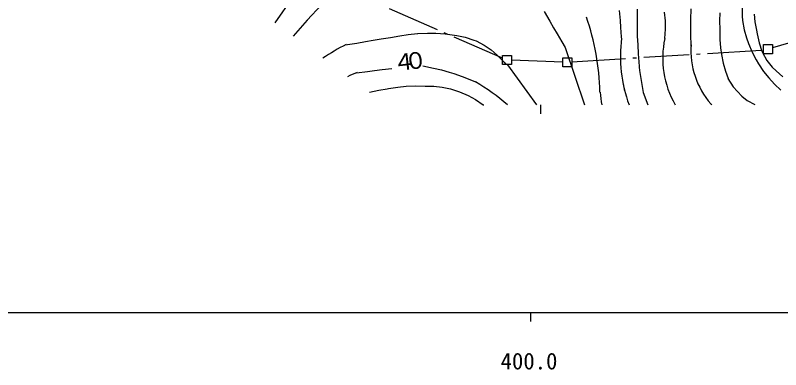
# Model space of a CAD drawing. Units: millimetres, scale not verified. Extents: x 40000 to 680000, y 20000 to 380000.
# Drawn here: x 411477 to 495460, y 198715 to 237666 of the extents above; entities that cross this region are included whole.
import ezdxf
from ezdxf.enums import TextEntityAlignment as Align

# ---------------------------------------------------------------- set-up
doc = ezdxf.new("R2010")
doc.units = ezdxf.units.MM
doc.header["$LTSCALE"] = 1000
for name, color, linetype, lineweight in [('M-BGD', 7, 'Continuous', 25), ('M-BMK-ROW', 30, 'Continuous', 25), ('M-STR-HTXT', 7, 'Continuous', 13), ('M-TTL-BAND', 7, 'Continuous', 25)]:
    doc.layers.add(name, color=color, linetype=linetype, lineweight=lineweight)
doc.styles.add('ＭＳ ゴシック', font='')
doc.styles.get('ＭＳ ゴシック').set_extended_font_data('MS Gothic')

msp = doc.modelspace()

# ---------------------------------------------------------------- linework, layer by layer
at = {"layer": 'M-BGD'}
for p, q in [((439985, 236830), (446887, 246893)), ((469511, 238065), (470124, 237013)), ((477739, 238207), (477831, 237084)), ((479703, 238350), (479705, 237127)), ((482822, 237061), (482721, 237993)), ((485587, 238378), (485578, 237215)), ((488765, 237942), (488746, 237070)), ((491229, 238456), (491231, 237564)), ((492533, 237807), (492625, 236955)), ((470124, 237013), (470546, 236272)), ((477831, 237084), (477882, 236312)), ((479705, 237127), (479706, 236215)), ((482834, 236139), (482822, 237061)), ((485578, 237215), (485570, 236353)), ((488746, 237070), (488767, 236107)), ((491231, 237564), (491271, 237083)), ((491271, 237083), (491443, 236071)), ((492625, 236955), (492796, 236013)), ((470546, 236272), (470937, 235611)), ((477882, 236312), (477964, 235280)), ((479706, 236215), (479728, 235363)), ((482735, 235097), (482834, 236139)), ((485570, 236353), (485581, 235421)), ((488767, 236107), (488767, 236037)), ((488767, 236037), (488789, 235005)), ((491443, 236071), (491705, 235179)), ((492796, 236013), (492887, 235632)), ((451604, 235062), (452636, 235224)), ((452636, 235224), (453668, 235406)), ((453668, 235406), (454570, 235558)), ((454570, 235558), (455592, 235659)), ((455592, 235659), (455663, 235660)), ((455663, 235660), (456705, 235711)), ((456705, 235711), (457637, 235712)), ((457637, 235712), (458629, 235634)), ((458629, 235634), (458900, 235594)), ((458900, 235594), (459933, 235445)), ((459933, 235445), (460835, 235266)), ((460835, 235266), (461788, 234947)), ((470937, 235611), (471430, 234760)), ((477964, 235280), (477984, 235040)), ((479728, 235363), (479769, 234401)), ((485581, 235421), (485602, 234469)), ((491705, 235179), (491937, 234548)), ((492887, 235632), (493099, 234650)), ((447686, 234405), (448939, 234618)), ((448939, 234618), (449911, 234789)), ((449911, 234789), (450742, 234931)), ((450742, 234931), (451604, 235062)), ((461788, 234947), (462028, 234847)), ((462028, 234847), (462941, 234397)), ((462941, 234397), (463683, 233887)), ((471430, 234760), (471801, 234109)), ((479769, 234401), (479821, 233429)), ((485602, 234469), (485613, 234249)), ((488789, 235005), (488850, 234073)), ((491937, 234548), (492329, 233597)), ((493099, 234650), (493381, 233728)), ((463683, 233887), (464366, 233286)), ((471811, 234109), (473945, 227828)), ((488850, 234073), (488951, 233351)), ((492329, 233597), (492761, 232765)), ((493381, 233728), (493451, 233568)), ((493451, 233568), (493944, 232687)), ((464366, 233286), (465129, 232526)), ((479821, 233429), (479882, 232557)), ((488951, 233351), (489153, 232389)), ((492761, 232765), (493032, 232315)), ((493944, 232687), (494536, 231966)), ((451729, 231695), (452792, 231827)), ((456199, 232112), (457352, 231863)), ((457352, 231863), (458224, 231664)), ((465129, 232526), (465299, 232356)), ((465470, 232216), (468673, 227820)), ((479882, 232557), (479964, 231514)), ((489153, 232389), (489405, 231538)), ((493032, 232315), (493585, 231484)), ((494536, 231966), (494948, 231546)), ((448923, 231350), (450106, 231492)), ((450106, 231492), (450908, 231594)), ((450908, 231594), (451729, 231695)), ((458224, 231664), (459086, 231415)), ((459086, 231415), (459588, 231255)), ((459588, 231255), (460510, 230946)), ((479954, 231595), (480378, 229190)), ((489405, 231538), (489687, 230706)), ((493585, 231484), (494147, 230793)), ((494948, 231546), (495680, 230895)), ((460510, 230946), (461363, 230616)), ((461363, 230616), (461984, 230356)), ((478162, 230139), (478323, 229337)), ((489677, 230726), (490259, 229795)), ((494147, 230793), (494769, 230092)), ((450330, 229227), (451382, 229449)), ((451382, 229449), (452273, 229601)), ((452273, 229601), (452414, 229621)), ((452414, 229621), (453436, 229773)), ((453436, 229773), (454358, 229875)), ((454358, 229875), (455360, 229896)), ((455360, 229896), (456433, 229888)), ((456433, 229888), (457395, 229859)), ((457395, 229859), (458297, 229780)), ((458297, 229780), (459229, 229591)), ((459229, 229591), (460202, 229261)), ((490259, 229795), (491193, 228764)), ((494769, 230092), (495472, 229432)), ((460202, 229261), (461175, 228852)), ((461175, 228852), (461977, 228412)), ((480378, 229190), (480881, 227837)), ((491193, 228764), (491775, 228294)), ((461977, 228412), (462820, 227842)), ((462820, 227842), (462870, 227812)), ((469104, 227821), (469106, 226828)), ((487786, 227927), (487887, 227847)), ((491775, 228294), (492638, 227854))]:
    msp.add_line(p, q, dxfattribs=at)
for centre, radius, start, end in [((479863, 203521), 49512, 125.57395, 139.95864), ((448767, 228624), 26871, 1.28371, 19.23797), ((460782, 209267), 28344, 117.27232, 123.3355), ((493432, 233167), 15555, 172.68213, 200.04808), ((492951, 232976), 10434, 168.19591, 209.51712), ((494704, 233841), 9101, 176.37127, 220.55188), ((461254, 201259), 32514, 112.17859, 114.18015), ((448575, 208127), 25959, 49.31738, 58.90159), ((486611, 230101), 11005, 184.60221, 191.94813)]:
    msp.add_arc(centre, radius, start, end, dxfattribs=at)
at = {"layer": 'M-BMK-ROW'}
for p, q in [((457813, 236069), (452532, 238371)), ((458913, 235589), (458546, 235749)), ((464927, 232967), (459646, 235269)), ((493560, 234440), (494563, 234442)), ((493562, 233438), (493560, 234440)), ((498137, 235130), (494563, 234091)), ((494563, 234442), (494564, 233440)), ((493311, 233809), (487424, 233445)), ((464927, 233247), (465929, 233249)), ((464928, 232245), (464927, 233247)), ((465929, 233249), (465931, 232246)), ((471553, 232515), (465930, 232727)), ((471552, 232996), (472555, 232997)), ((471554, 231994), (471552, 232996)), ((472555, 232997), (472556, 231995)), ((478442, 232890), (472555, 232526)), ((479639, 232964), (479240, 232939)), ((485428, 233322), (480438, 233013)), ((486626, 233396), (486227, 233371)), ((494564, 233440), (493562, 233438)), ((465931, 232246), (464928, 232245)), ((472556, 231995), (471554, 231994))]:
    msp.add_line(p, q, dxfattribs=at)
at = {"layer": 'M-STR-HTXT'}
msp.add_open_spline([(200278, 261274), (209501, 264668), (218723, 268062), (228159, 270239), (252494, 275853), (278243, 273367), (303694, 270346), (382084, 261043), (457649, 246672), (533213, 232302)], degree=3, knots=[0, 0, 0, 0, 1, 1, 1, 2, 2, 2, 3, 3, 3, 3], dxfattribs=at)
at = {"layer": 'M-TTL-BAND'}
for p, q in [((40000, 205000), (579000, 205000)), ((468000, 205000), (468000, 204000))]:
    msp.add_line(p, q, dxfattribs=at)

# ---------------------------------------------------------------- texts
at = {"layer": 'M-BGD', "style": 'ＭＳ ゴシック'}
for s, p in [('４', (453077, 230946)), ('０', (454319, 231098))]:
    msp.add_text(s, height=1833, rotation=6.564, dxfattribs=at).set_placement(p, align=Align.BOTTOM_LEFT)
at = {"layer": 'M-TTL-BAND', "style": 'ＭＳ ゴシック'}
msp.add_text('400.0', height=1833, dxfattribs=at).set_placement((467844, 198195), align=Align.BOTTOM_CENTER)

doc.saveas('drawing.dxf')
